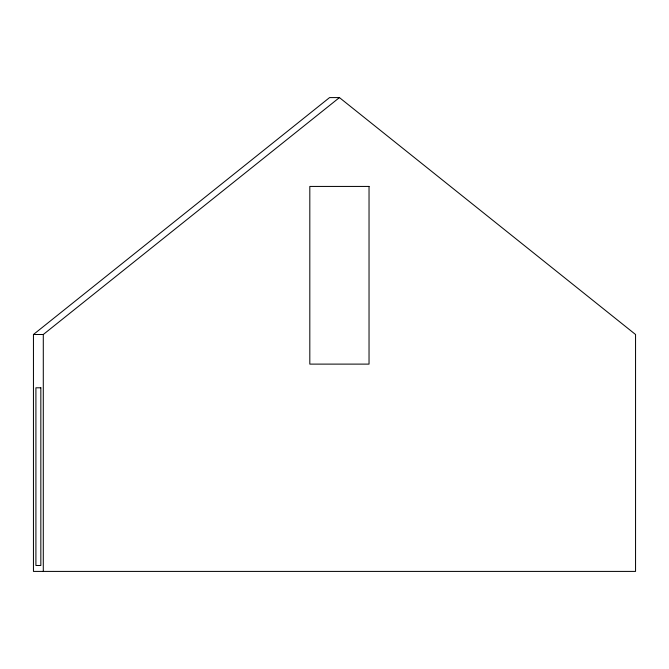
<?xml version="1.0" encoding="UTF-8"?>
<svg xmlns="http://www.w3.org/2000/svg" width="669" height="669" viewBox="0 0 669 669"><rect width="100%" height="100%" fill="white"/><g stroke="black" fill="none" stroke-linecap="round" stroke-linejoin="round"><path stroke-width="1" d="M33.45 334.5L329.574 97.59L339.426 97.59L635.55 334.5L635.55 571.41L33.45 571.41L33.45 334.5L43.293 334.5L339.426 97.59M43.293 334.5L43.293 571.41M369.037 186.434L309.814 186.434L309.814 364.112L369.037 364.112L369.037 186.434M40.834 387.803L35.909 387.803L35.909 565.489L40.834 565.489L40.834 387.803"/></g></svg>
